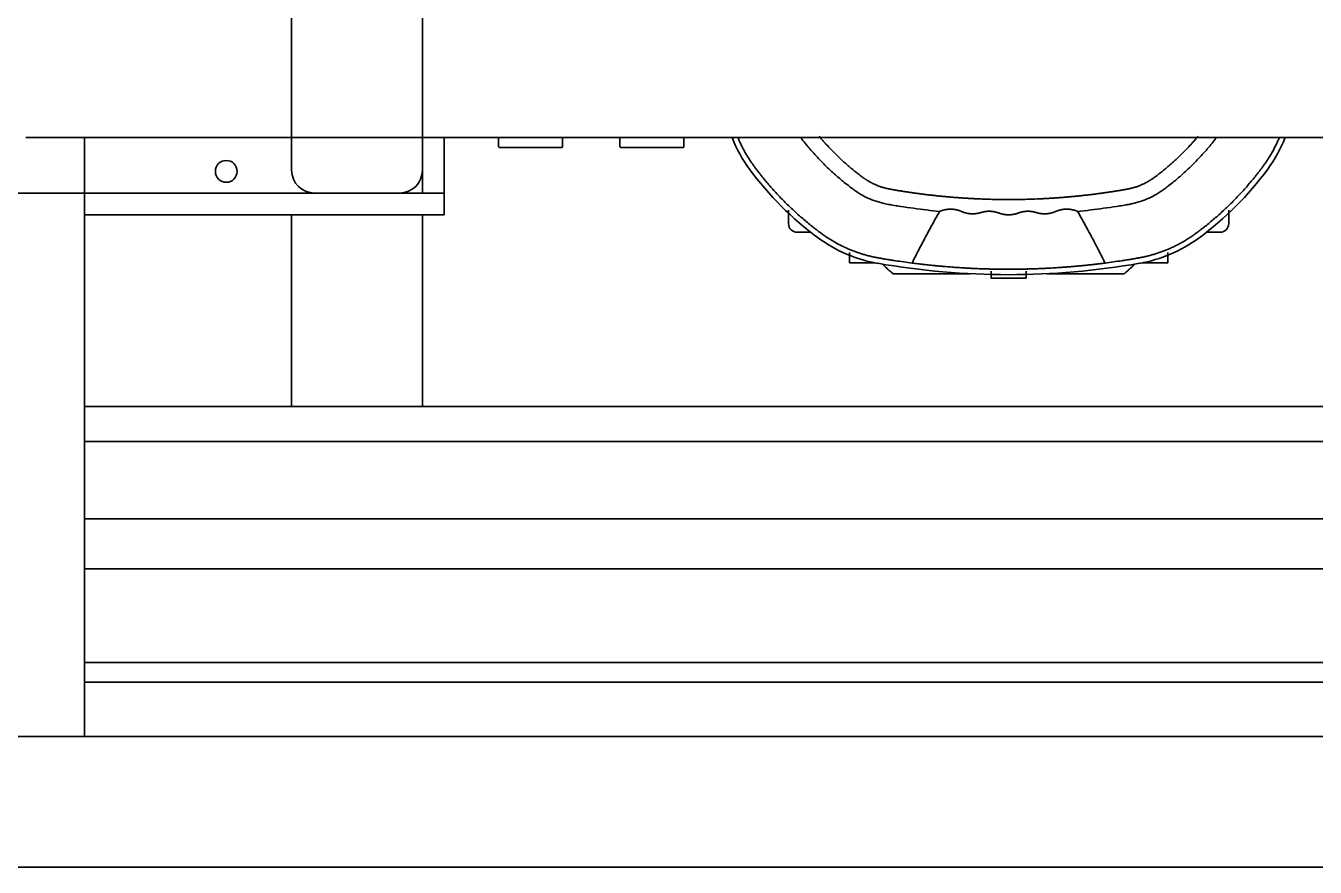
# Model space of a CAD drawing. Header units: millimetres. Extents: x 2509 to 128734, y 2492 to 91667.
# Drawn here: x 72451 to 73042, y 55164 to 55551 of the extents above; entities that cross this region are included whole.
import ezdxf

# ---------------------------------------------------------------- set-up
doc = ezdxf.new("R2010")
doc.units = ezdxf.units.MM
doc.linetypes.add('CENTER', pattern=[50.8, 31.75, -6.35, 6.35, -6.35])
doc.layers.add('7标注层', color=4, linetype='Continuous')
doc.layers.add('SSH_搬运系统', color=7, linetype='Continuous')

# ---------------------------------------------------------------- blocks, each defined once
blk = doc.blocks.new('SSH-提升机')
at = {"layer": 'SSH_搬运系统', "lineweight": 35}
for p, q in [((778258.76, 266207.22), (778258.76, 264144.22)), ((778258.76, 266207.22), (778258.76, 264144.22)), ((777949.26, 265444.72), (777949.26, 266034.72)), ((778198.76, 265650.97), (778198.76, 265608.47)), ((777923.76, 265626.72), (777923.76, 265608.47)), ((777923.76, 265599.72), (777923.76, 265608.47)), ((778198.76, 265608.47), (778198.76, 265599.72)), ((778198.76, 265599.72), (777923.76, 265599.72)), ((778198.76, 265599.72), (777923.76, 265599.72)), ((777923.76, 265599.72), (777923.76, 264751.74)), ((777949.26, 265434.72), (777949.26, 265599.72)), ((777959.26, 265434.72), (777959.26, 265599.72)), ((778047.26, 265599.72), (778047.26, 264751.72)), ((778063.26, 264751.72), (778063.26, 265599.72)), ((778098.76, 264751.73), (778098.76, 265599.7)), ((778121.76, 264751.73), (778121.76, 265599.7)), ((778164.76, 264751.73), (778164.76, 265599.7)), ((778173.76, 265599.7), (778173.76, 264751.73)), ((778198.76, 264751.74), (778198.76, 265599.7)), ((777938.76, 265504.72), (777743.76, 265504.72)), ((777959.26, 265504.72), (778047.26, 265504.72)), ((777959.26, 265504.72), (778047.26, 265504.72)), ((777949.26, 265455.22), (777949.26, 265494.22)), ((778047.26, 265455.22), (778047.26, 265494.22)), ((777649.26, 265444.72), (777949.26, 265444.72)), ((777743.76, 265444.72), (777938.76, 265444.72)), ((778047.26, 265444.72), (777959.26, 265444.72)), ((778047.26, 265444.72), (777959.26, 265444.72)), ((777923.76, 265434.72), (777949.26, 265434.72)), ((777949.26, 265434.72), (777959.26, 265434.72)), ((777927.96, 265409.72), (777923.76, 265409.72)), ((777928.26, 265380.69), (777928.26, 265409.42)), ((777923.76, 265380.39), (777927.96, 265380.39)), ((777927.96, 265354.04), (777923.76, 265354.04)), ((777928.26, 265325.02), (777928.26, 265353.74)), ((777923.76, 265324.72), (777927.96, 265324.72)), ((777967.26, 265266.44), (777967.26, 265272.72)), ((777981.26, 265237.01), (777981.26, 265248.74)), ((777986.26, 265228.77), (777986.26, 265193.41)), ((777988.26, 265183.72), (777988.26, 265167.72)), ((777984.21, 265175.8), (777984.21, 265175.64)), ((777986.26, 265158.03), (777986.26, 265122.67)), ((777981.26, 265102.71), (777981.26, 265114.43)), ((777967.26, 265078.72), (777967.26, 265085))]:
    blk.add_line(p, q, dxfattribs=at)
blk.add_circle((777939.26, 265534.72), 5, dxfattribs=at)
for centre, radius, start, end in [((777938.76, 265494.22), 10.5, 0, 90), ((777938.76, 265455.22), 10.5, 270, 0), ((777927.96, 265409.42), 0.3, 0, 90), ((777927.96, 265380.69), 0.3, 270, 0), ((777927.96, 265353.74), 0.3, 0, 90), ((777927.96, 265325.02), 0.3, 270, 0), ((777899.78, 265242.23), 65, 53.72231, 68.34582), ((777850.96, 265175.72), 147.5, 36.27769, 53.72231), ((777963.26, 265272.72), 4, 0, 90), ((777917.47, 265224.53), 65, 9.93273, 36.27769), ((777638.71, 265175.72), 348, 350.06727, 9.93273), ((777917.47, 265126.9), 65, 323.72231, 350.06727), ((777850.96, 265175.72), 147.5, 306.27769, 323.72231), ((777963.26, 265078.72), 4, 270, 0), ((777899.78, 265109.21), 65, 291.65418, 306.27769)]:
    blk.add_arc(centre, radius, start, end, dxfattribs=at)
for points, degree, knots in [([(777923.77, 265299.94), (777923.93, 265299.87), (777924.1, 265299.8), (777924.82, 265299.49), (777925.37, 265299.25), (777926.46, 265298.75), (777927, 265298.49), (777927.67, 265298.16), (777927.81, 265298.09), (777928.08, 265297.95), (777928.48, 265297.75), (777928.88, 265297.54), (777929.67, 265297.12), (777930.2, 265296.83), (777931.24, 265296.23), (777931.76, 265295.93), (777932.78, 265295.3), (777933.29, 265294.99), (777934.3, 265294.33), (777934.8, 265294), (777935.54, 265293.49), (777935.78, 265293.31), (777936.27, 265292.96), (777936.52, 265292.79), (777936.76, 265292.61)], 3, [0, 0, 0, 0, 0.549137, 0.549137, 2.349563, 2.349563, 4.149988, 4.149988, 4.600094, 4.600094, 5.050201, 5.950413, 5.950413, 7.750839, 7.750839, 9.551264, 9.551264, 11.351689, 11.351689, 13.152115, 13.152115, 14.052327, 14.052327, 14.95254, 14.95254, 14.95254, 14.95254]), ([(777936.76, 265292.61), (777937.13, 265292.34), (777937.51, 265292.06), (777938.25, 265291.51), (777938.61, 265291.23), (777939.35, 265290.67), (777939.72, 265290.38), (777940.44, 265289.82), (777940.81, 265289.53), (777941.89, 265288.67), (777942.6, 265288.09), (777944.02, 265286.92), (777944.73, 265286.33), (777946.82, 265284.53), (777948.19, 265283.31), (777950.88, 265280.81), (777953.52, 265278.27), (777956.06, 265275.63), (777958.55, 265272.94), (777959.78, 265271.57), (777961.57, 265269.48), (777962.16, 265268.78), (777963.34, 265267.36), (777963.92, 265266.64), (777964.78, 265265.56), (777965.06, 265265.2), (777965.63, 265264.47), (777965.91, 265264.1), (777966.47, 265263.37), (777966.75, 265263), (777967.31, 265262.26), (777967.58, 265261.89), (777967.86, 265261.51)], 3, [0, 0, 0, 0, 1.3796, 1.3796, 2.7592, 2.7592, 4.138801, 4.138801, 5.518401, 5.518401, 8.277601, 8.277601, 11.036802, 11.036802, 16.555202, 16.555202, 22.073603, 27.592004, 27.592004, 33.110405, 33.110405, 35.869605, 35.869605, 38.628806, 38.628806, 40.008406, 40.008406, 41.388006, 41.388006, 42.767606, 42.767606, 44.147206, 44.147206, 44.147206, 44.147206]), ([(777923.98, 265270.95), (777924.15, 265270.81), (777925.15, 265270.05), (777927.49, 265268.18), (777931.31, 265264.92), (777935.86, 265260.61), (777940.16, 265256.06), (777943.43, 265252.24), (777945.62, 265249.49), (777946.88, 265247.83), (777947.51, 265246.98), (777947.7, 265246.72)], 3, [0, 0, 0, 0, 0.674194, 3.937181, 9.15796, 15.683934, 22.209907, 27.430686, 30.693673, 32.977764, 34.016986, 34.016986, 34.016986, 34.016986]), ([(777923.08, 265262.71), (777927.13, 265259.35), (777936.96, 265249.53), (777942.06, 265242.58)], 2, [0, 0, 0, 10.533248, 27.731271, 27.731271, 27.731271]), ([(777967.86, 265261.51), (777968.03, 265261.27), (777968.21, 265261.03), (777968.56, 265260.54), (777968.73, 265260.29), (777969.24, 265259.55), (777969.58, 265259.05), (777970.23, 265258.05), (777970.54, 265257.55), (777971.16, 265256.53), (777971.47, 265256.01), (777972.35, 265254.46), (777972.91, 265253.41), (777973.71, 265251.81), (777973.97, 265251.27), (777974.47, 265250.19), (777974.71, 265249.64), (777975.18, 265248.54), (777975.41, 265247.99), (777975.84, 265246.87), (777976.06, 265246.31), (777976.31, 265245.61), (777976.36, 265245.46), (777976.46, 265245.18), (777976.61, 265244.75), (777976.75, 265244.33), (777977.04, 265243.47), (777977.22, 265242.9), (777977.56, 265241.75), (777977.72, 265241.17), (777978.03, 265240.01), (777978.17, 265239.43), (777978.38, 265238.55), (777978.45, 265238.26), (777978.57, 265237.67), (777978.64, 265237.38), (777978.76, 265236.79), (777978.82, 265236.5), (777978.93, 265235.91), (777978.98, 265235.61), (777979.03, 265235.31)], 3, [0, 0, 0, 0, 0.89805, 0.89805, 1.7961, 1.7961, 3.5922, 3.5922, 5.3883, 5.3883, 7.1844, 7.1844, 10.7766, 10.7766, 12.5727, 12.5727, 14.3688, 14.3688, 16.1649, 16.1649, 17.961, 17.961, 18.410024, 18.410024, 18.859049, 19.757099, 19.757099, 21.553199, 21.553199, 23.349299, 23.349299, 25.145399, 25.145399, 26.043449, 26.043449, 26.941499, 26.941499, 27.839549, 27.839549, 28.737599, 28.737599, 28.737599, 28.737599]), ([(777981.26, 265248.72), (777981.26, 265248.72), (777981.23, 265248.72), (777981.04, 265248.72), (777980.84, 265248.72), (777980.25, 265248.72), (777979.87, 265248.72), (777978.94, 265248.72), (777978.4, 265248.72), (777977.41, 265248.72), (777977.01, 265248.72), (777976.59, 265248.72)], 3, [0, 0, 0, 0, 0.678801, 0.678801, 1.78688, 1.78688, 2.89496, 2.89496, 4.00304, 4.00304, 4.67398, 4.67398, 4.67398, 4.67398]), ([(777947.7, 265246.72), (777948.18, 265246.07), (777948.61, 265245.45), (777949.4, 265244.22), (777949.76, 265243.61), (777950.79, 265241.8), (777951.38, 265240.61), (777952.44, 265238.14), (777952.91, 265236.88), (777953.53, 265234.84), (777953.73, 265234.14), (777954, 265233.02), (777954.09, 265232.64), (777954.25, 265231.84), (777954.33, 265231.43), (777954.41, 265231)], 3, [0, 0, 0, 0, 2.155188, 2.155188, 4.310377, 4.310377, 8.620753, 8.620753, 12.93113, 12.93113, 15.086318, 15.086318, 16.163913, 16.163913, 17.241507, 17.241507, 17.241507, 17.241507]), ([(777954.41, 265231), (777954.45, 265230.76), (777954.49, 265230.52), (777954.58, 265230.04), (777954.62, 265229.8), (777954.74, 265229.08), (777954.82, 265228.59), (777955.06, 265227.14), (777955.22, 265226.17), (777955.67, 265223.25), (777955.96, 265221.29), (777956.77, 265215.38), (777957.25, 265211.4), (777957.65, 265207.38)], 3, [0, 0, 0, 0, 0.745191, 0.745191, 1.490382, 1.490382, 2.980764, 2.980764, 5.961528, 5.961528, 11.923056, 11.923056, 23.846112, 23.846112, 23.846112, 23.846112]), ([(777979.03, 265235.31), (777979.06, 265235.15), (777979.09, 265235), (777979.14, 265234.68), (777979.17, 265234.52), (777979.25, 265234.04), (777979.31, 265233.73), (777979.47, 265232.77), (777979.58, 265232.14), (777979.78, 265230.86), (777979.89, 265230.23), (777980.09, 265228.96), (777980.19, 265228.32), (777980.67, 265225.13), (777981.03, 265222.58), (777981.36, 265220.02)], 3, [0, 0, 0, 0, 0.48334, 0.48334, 0.966681, 0.966681, 1.933362, 1.933362, 3.866723, 3.866723, 5.800085, 5.800085, 7.733447, 7.733447, 15.466893, 15.466893, 15.466893, 15.466893]), ([(777982.1, 265233.39), (777982.2, 265233.28), (777982.58, 265232.89), (777983.22, 265232.22), (777984.01, 265231.37), (777984.78, 265230.51), (777985.53, 265229.65), (777986.02, 265229.06), (777986.26, 265228.77)], 3, [0, 0, 0, 0, 0.459405, 1.635006, 2.799092, 3.951733, 5.092999, 6.222964, 6.222964, 6.222964, 6.222964]), ([(777947.51, 265121.64), (777949.85, 265135.01), (777951.03, 265148.53), (777952.21, 265162.1), (777952.21, 265189.34), (777951.03, 265202.91), (777949.85, 265216.43), (777947.51, 265229.79)], 2, [0, 0, 0, 27.171882, 27.171882, 54.343765, 81.515647, 81.515647, 108.68753, 108.68753, 108.68753]), ([(777947.51, 265229.79), (777949.85, 265216.43), (777951.03, 265202.91), (777952.21, 265189.34), (777952.21, 265162.1), (777951.03, 265148.53), (777949.85, 265135.01), (777947.51, 265121.64)], 2, [0, 0, 0, 27.171882, 27.171882, 54.343765, 81.515647, 81.515647, 108.68753, 108.68753, 108.68753]), ([(777957.65, 265207.38), (777958.28, 265207.74), (777959.55, 265208.45), (777961.43, 265209.5), (777963.67, 265210.74), (777966.29, 265212.17), (777969.61, 265213.96), (777973.29, 265215.9), (777977.31, 265217.98), (777980.01, 265219.34), (777981.36, 265220.02)], 3, [0, 0, 0, 0, 2.178322, 4.323262, 6.434865, 9.829855, 13.231837, 17.757355, 22.305594, 26.877073, 26.877073, 26.877073, 26.877073]), ([(777981.36, 265220.02), (777981.42, 265219.6), (777981.47, 265219.17), (777981.58, 265218.31), (777981.63, 265217.87), (777981.74, 265216.98), (777981.79, 265216.53), (777981.87, 265215.85), (777981.9, 265215.63), (777981.94, 265215.29), (777981.95, 265215.17), (777981.98, 265214.94), (777981.99, 265214.83), (777982.06, 265214.25), (777982.11, 265213.79), (777982.21, 265212.88), (777982.26, 265212.42), (777982.35, 265211.51), (777982.4, 265211.05), (777982.47, 265210.37), (777982.49, 265210.14), (777982.54, 265209.69), (777982.56, 265209.46), (777982.63, 265208.78), (777982.67, 265208.32), (777982.72, 265207.76), (777982.73, 265207.64), (777982.76, 265207.42), (777982.77, 265207.3), (777982.8, 265206.96), (777982.82, 265206.74), (777982.86, 265206.28), (777982.88, 265206.06), (777982.91, 265205.72), (777982.92, 265205.61), (777982.94, 265205.38), (777982.95, 265205.27), (777983, 265204.7), (777983.03, 265204.25), (777983.09, 265203.56), (777983.11, 265203.34), (777983.14, 265202.88), (777983.16, 265202.65), (777983.21, 265201.97), (777983.25, 265201.51), (777983.32, 265200.6), (777983.35, 265200.14), (777983.41, 265199.22), (777983.44, 265198.77), (777983.5, 265197.85), (777983.53, 265197.38), (777983.58, 265196.69), (777983.59, 265196.46), (777983.61, 265196.11), (777983.62, 265196), (777983.63, 265195.77), (777983.64, 265195.65), (777983.66, 265195.3), (777983.67, 265195.07), (777983.7, 265194.61), (777983.71, 265194.38), (777983.73, 265194.03), (777983.73, 265193.92), (777983.75, 265193.69), (777983.75, 265193.57), (777983.77, 265193.22), (777983.78, 265192.99), (777983.8, 265192.65), (777983.8, 265192.53), (777983.81, 265192.3), (777983.82, 265192.18), (777983.84, 265191.84), (777983.85, 265191.61), (777983.87, 265191.14), (777983.88, 265190.91), (777983.9, 265190.45), (777983.91, 265190.21), (777983.94, 265189.52), (777983.96, 265189.05), (777983.99, 265188.12), (777984.01, 265187.65), (777984.04, 265186.72), (777984.05, 265186.25), (777984.07, 265185.55), (777984.08, 265185.31), (777984.09, 265184.84), (777984.1, 265184.61), (777984.12, 265183.9), (777984.13, 265183.43), (777984.14, 265182.73), (777984.15, 265182.49), (777984.16, 265182.02), (777984.16, 265181.78), (777984.17, 265181.07), (777984.18, 265180.6), (777984.19, 265179.65), (777984.2, 265179.17), (777984.2, 265178.21), (777984.21, 265177.73), (777984.21, 265176.77), (777984.21, 265176.28), (777984.21, 265175.8)], 3, [0, 0, 0, 0, 1.385947, 1.385947, 2.771893, 2.771893, 4.15784, 4.15784, 4.850813, 4.850813, 5.1973, 5.1973, 5.543786, 5.543786, 6.929733, 6.929733, 8.315679, 8.315679, 9.701626, 9.701626, 10.394599, 10.394599, 11.087573, 11.087573, 12.473519, 12.473519, 12.820006, 12.820006, 13.166492, 13.166492, 13.859466, 13.859466, 14.552439, 14.552439, 14.898926, 14.898926, 15.245412, 15.245412, 16.631359, 16.631359, 17.324332, 17.324332, 18.017305, 18.017305, 19.403252, 19.403252, 20.789199, 20.789199, 22.175145, 22.175145, 23.561092, 23.561092, 24.254065, 24.254065, 24.600552, 24.600552, 24.947038, 24.947038, 25.640012, 25.640012, 26.332985, 26.332985, 26.679472, 26.679472, 27.025958, 27.025958, 27.718932, 27.718932, 28.065418, 28.065418, 28.411905, 28.411905, 29.104878, 29.104878, 29.797851, 29.797851, 30.490825, 30.490825, 31.876771, 31.876771, 33.262718, 33.262718, 34.648664, 34.648664, 35.341638, 35.341638, 36.034611, 36.034611, 37.420558, 37.420558, 38.113531, 38.113531, 38.806504, 38.806504, 40.192451, 40.192451, 41.578397, 41.578397, 42.964344, 42.964344, 44.35029, 44.35029, 44.35029, 44.35029]), ([(777957.69, 265197.31), (777957.15, 265198.54), (777956.87, 265199.87), (777956.61, 265201.15), (777956.63, 265203.73), (777957.15, 265206.22), (777957.65, 265207.38)], 2, [0, 0, 0, 2.589636, 2.589636, 5.179271, 7.768907, 10.358543, 10.358543, 10.358543]), ([(777958.18, 265188.42), (777958.35, 265188.98), (777958.44, 265189.4), (777958.58, 265189.99), (777958.81, 265191.77), (777958.67, 265194.18), (777958.22, 265195.92), (777958.02, 265196.49), (777957.89, 265196.84), (777957.69, 265197.31)], 2, [0, 0, 0, 1.13689, 1.13689, 2.273779, 4.547559, 6.821338, 7.958228, 7.958228, 9.095117, 9.095117, 9.095117]), ([(777958.4, 265180.17), (777958.04, 265181.13), (777957.64, 265183.12), (777957.6, 265184.11), (777957.56, 265185.24), (777957.78, 265186.85), (777958.01, 265187.87), (777958.18, 265188.42)], 2, [0, 0, 0, 2.101423, 4.202845, 4.202845, 6.304268, 7.354979, 8.405691, 8.405691, 8.405691]), ([(777985.05, 265183.72), (777985.7, 265183.72), (777986.91, 265183.72), (777988.26, 265183.72), (777988.26, 265183.72)], 2, [0, 0, 0, 0.650157, 1.503805, 3.2111, 3.2111, 3.2111]), ([(777959.21, 265175.72), (777959.21, 265176.9), (777958.99, 265178.09), (777958.79, 265179.14), (777958.4, 265180.17)], 2, [0, 0, 0, 2.273697, 2.273697, 4.547393, 4.547393, 4.547393]), ([(777958.4, 265171.27), (777958.57, 265171.72), (777958.66, 265172.01), (777958.83, 265172.56), (777958.94, 265173.12), (777959.1, 265173.87), (777959.21, 265175.16), (777959.21, 265175.72)], 2, [0, 0, 0, 1.13698, 1.13698, 2.27396, 2.27396, 3.573366, 4.54792, 4.54792, 4.54792]), ([(777984.21, 265175.64), (777984.21, 265175.27), (777984.21, 265174.9), (777984.21, 265174.35), (777984.21, 265174.16), (777984.21, 265173.8), (777984.2, 265173.25), (777984.2, 265172.7), (777984.19, 265172.15), (777984.19, 265171.96), (777984.19, 265171.6), (777984.19, 265171.42), (777984.18, 265171.05), (777984.18, 265170.87), (777984.18, 265170.6), (777984.17, 265170.51), (777984.17, 265170.32), (777984.17, 265170.23), (777984.16, 265169.78), (777984.16, 265169.42), (777984.15, 265168.97), (777984.15, 265168.87), (777984.14, 265168.69), (777984.14, 265168.42), (777984.13, 265168.15), (777984.12, 265167.78), (777984.12, 265167.6), (777984.11, 265167.24), (777984.1, 265167.06), (777984.09, 265166.51), (777984.08, 265166.14), (777984.06, 265165.41), (777984.05, 265165.04), (777984.01, 265163.94), (777983.99, 265163.2), (777983.94, 265162.08), (777983.93, 265161.71), (777983.91, 265161.15), (777983.9, 265160.97), (777983.89, 265160.69), (777983.88, 265160.59), (777983.87, 265160.41), (777983.85, 265159.94), (777983.83, 265159.48), (777983.8, 265158.74), (777983.78, 265158.37), (777983.76, 265158)], 3, [0, 0, 0, 0, 1.102626, 1.102626, 1.65394, 1.65394, 2.205253, 3.307879, 3.307879, 3.859192, 3.859192, 4.410506, 4.410506, 4.961819, 4.961819, 5.237476, 5.237476, 5.513132, 5.513132, 6.615759, 6.615759, 6.891415, 6.891415, 7.167072, 7.718385, 7.718385, 8.269698, 8.269698, 8.821011, 8.821011, 9.923638, 9.923638, 11.026264, 11.026264, 13.231517, 13.231517, 14.334144, 14.334144, 14.885457, 14.885457, 15.161113, 15.161113, 15.43677, 16.539396, 16.539396, 17.642023, 17.642023, 17.642023, 17.642023]), ([(777958.18, 265163.02), (777958.03, 265163.5), (777957.94, 265163.88), (777957.81, 265164.41), (777957.57, 265165.99), (777957.61, 265168.14), (777957.92, 265169.72), (777958.2, 265170.71), (777958.4, 265171.27)], 2, [0, 0, 0, 1.050747, 1.050747, 2.101494, 4.202988, 6.304482, 7.355229, 8.405975, 8.405975, 8.405975]), ([(777985.05, 265167.72), (777986.04, 265167.72), (777986.81, 265167.72), (777987.95, 265167.72), (777988.26, 265167.72), (777988.26, 265167.72)], 3, [0, 0, 0, 0, 1.501712, 1.501712, 3.211, 3.211, 3.211, 3.211]), ([(777957.69, 265154.13), (777957.93, 265154.69), (777958.09, 265155.15), (777958.29, 265155.73), (777958.71, 265157.53), (777958.77, 265159.26), (777958.72, 265160.48), (777958.6, 265161.23), (777958.52, 265161.73), (777958.39, 265162.25), (777958.31, 265162.58), (777958.18, 265163.02)], 2, [0, 0, 0, 1.136962, 1.136962, 2.273925, 4.547849, 5.457419, 6.821774, 6.821774, 7.958736, 7.958736, 9.095699, 9.095699, 9.095699]), ([(777957.65, 265144.05), (777957.3, 265144.87), (777957.09, 265145.63), (777956.74, 265146.89), (777956.65, 265148.17), (777956.54, 265149.73), (777956.95, 265152.02), (777957.17, 265152.74), (777957.38, 265153.42), (777957.69, 265154.13)], 2, [0, 0, 0, 2.589793, 2.589793, 5.179586, 5.179586, 7.769379, 9.064275, 9.064275, 10.359171, 10.359171, 10.359171]), ([(777983.76, 265158.01), (777983.7, 265156.92), (777983.64, 265155.83), (777983.51, 265153.64), (777983.44, 265152.53), (777983.34, 265151.15), (777983.32, 265150.87), (777983.29, 265150.45), (777983.28, 265150.31), (777983.26, 265150.03), (777983.25, 265149.9), (777983.19, 265149.2), (777983.15, 265148.64), (777983.08, 265147.81), (777983.06, 265147.53), (777983.02, 265146.98), (777982.99, 265146.7), (777982.95, 265146.14), (777982.92, 265145.87), (777982.87, 265145.31), (777982.85, 265145.04), (777982.81, 265144.62), (777982.8, 265144.48), (777982.77, 265144.21), (777982.76, 265144.07), (777982.72, 265143.65), (777982.7, 265143.38), (777982.64, 265142.82), (777982.62, 265142.55), (777982.56, 265141.99), (777982.54, 265141.71), (777982.45, 265140.88), (777982.4, 265140.32), (777982.28, 265139.21), (777982.22, 265138.65), (777982.13, 265137.82), (777982.1, 265137.54), (777982.03, 265136.98), (777982, 265136.7), (777981.94, 265136.14), (777981.91, 265135.86), (777981.84, 265135.3), (777981.81, 265135.02), (777981.74, 265134.46), (777981.71, 265134.18), (777981.66, 265133.76), (777981.64, 265133.62), (777981.61, 265133.41), (777981.6, 265133.33), (777981.59, 265133.19), (777981.54, 265132.84), (777981.5, 265132.5), (777981.43, 265131.95), (777981.4, 265131.68), (777981.36, 265131.41)], 3, [0, 0, 0, 0, 3.338572, 3.338572, 6.677145, 6.677145, 7.511788, 7.511788, 7.92911, 7.92911, 8.346431, 8.346431, 10.015717, 10.015717, 10.85036, 10.85036, 11.685004, 11.685004, 12.519647, 12.519647, 13.35429, 13.35429, 13.771611, 13.771611, 14.188933, 14.188933, 15.023576, 15.023576, 15.858219, 15.858219, 16.692862, 16.692862, 18.362148, 18.362148, 20.031435, 20.031435, 20.866078, 20.866078, 21.700721, 21.700721, 22.535364, 22.535364, 23.370007, 23.370007, 24.20465, 24.20465, 24.621972, 24.621972, 24.830633, 24.830633, 25.039293, 25.873936, 25.873936, 26.70858, 26.70858, 26.70858, 26.70858]), ([(777957.65, 265144.05), (777957.25, 265140.04), (777956.77, 265136.05), (777955.96, 265130.14), (777955.67, 265128.18), (777955.22, 265125.26), (777955.06, 265124.29), (777954.82, 265122.84), (777954.74, 265122.36), (777954.58, 265121.4), (777954.49, 265120.91), (777954.41, 265120.43)], 3, [0, 0, 0, 0, 11.923061, 11.923061, 17.884592, 17.884592, 20.865357, 20.865357, 22.35574, 22.35574, 23.846122, 23.846122, 23.846122, 23.846122]), ([(777981.36, 265131.41), (777980.85, 265131.67), (777979.83, 265132.18), (777978.31, 265132.95), (777976.79, 265133.73), (777975.28, 265134.51), (777973.77, 265135.29), (777972.26, 265136.08), (777970.76, 265136.87), (777968.8, 265137.91), (777966.38, 265139.22), (777963.48, 265140.8), (777960.57, 265142.41), (777958.62, 265143.5), (777957.65, 265144.05)], 3, [0, 0, 0, 0, 1.722334, 3.440535, 5.154628, 6.864641, 8.570601, 10.272538, 11.970483, 13.664468, 16.931165, 20.222016, 23.537233, 26.877094, 26.877094, 26.877094, 26.877094]), ([(777981.36, 265131.41), (777981.03, 265128.85), (777980.67, 265126.3), (777980.19, 265123.12), (777980.09, 265122.48), (777979.89, 265121.21), (777979.78, 265120.57), (777979.58, 265119.3), (777979.47, 265118.66), (777979.31, 265117.71), (777979.25, 265117.39), (777979.17, 265116.92), (777979.14, 265116.76), (777979.09, 265116.44), (777979.06, 265116.28), (777979.03, 265116.12)], 3, [0, 0, 0, 0, 7.733471, 7.733471, 9.666838, 9.666838, 11.600206, 11.600206, 13.533574, 13.533574, 14.500258, 14.500258, 14.983599, 14.983599, 15.466941, 15.466941, 15.466941, 15.466941]), ([(777954.41, 265120.43), (777954.37, 265120.22), (777954.33, 265120.01), (777954.25, 265119.6), (777954.21, 265119.39), (777954.09, 265118.8), (777954, 265118.42), (777953.73, 265117.3), (777953.53, 265116.59), (777953.12, 265115.23), (777952.9, 265114.58), (777952.42, 265113.3), (777952.17, 265112.67), (777951.38, 265110.83), (777950.79, 265109.63), (777949.76, 265107.82), (777949.4, 265107.22), (777948.8, 265106.3), (777948.6, 265105.99), (777948.17, 265105.36), (777947.94, 265105.04), (777947.7, 265104.71)], 3, [0, 0, 0, 0, 0.538811, 0.538811, 1.077622, 1.077622, 2.155245, 2.155245, 4.310489, 4.310489, 6.465734, 6.465734, 8.620978, 8.620978, 12.931467, 12.931467, 15.086712, 15.086712, 16.164334, 16.164334, 17.241956, 17.241956, 17.241956, 17.241956]), ([(777986.26, 265122.67), (777986.13, 265122.51), (777985.86, 265122.18), (777985.45, 265121.69), (777985.03, 265121.21), (777984.61, 265120.73), (777984.18, 265120.26), (777983.75, 265119.78), (777983.31, 265119.31), (777982.86, 265118.84), (777982.41, 265118.37), (777982.08, 265118.04), (777981.9, 265117.86), (777981.88, 265117.83)], 3, [0, 0, 0, 0, 0.625999, 1.255475, 1.888439, 2.524905, 3.164886, 3.808392, 4.455436, 5.10603, 5.760185, 6.417913, 6.532035, 6.532035, 6.532035, 6.532035]), ([(777979.03, 265116.12), (777978.98, 265115.83), (777978.93, 265115.53), (777978.82, 265114.94), (777978.76, 265114.64), (777978.64, 265114.06), (777978.58, 265113.76), (777978.45, 265113.18), (777978.38, 265112.89), (777978.18, 265112.02), (777978.03, 265111.44), (777977.72, 265110.28), (777977.56, 265109.71), (777977.22, 265108.57), (777977.05, 265108), (777976.68, 265106.87), (777976.48, 265106.3), (777976.08, 265105.18), (777975.87, 265104.62), (777975.43, 265103.51), (777975.21, 265102.96), (777974.74, 265101.86), (777974.5, 265101.31), (777973.99, 265100.22), (777973.74, 265099.68), (777973.4, 265099.01), (777973.33, 265098.87), (777973.2, 265098.61), (777972.99, 265098.2), (777972.78, 265097.8), (777972.36, 265097.01), (777972.07, 265096.48), (777971.48, 265095.44), (777971.17, 265094.92), (777970.55, 265093.9), (777970.23, 265093.39), (777969.58, 265092.38), (777969.24, 265091.88), (777968.73, 265091.14), (777968.56, 265090.9), (777968.21, 265090.41), (777968.03, 265090.16), (777967.86, 265089.92)], 3, [0, 0, 0, 0, 0.898053, 0.898053, 1.796106, 1.796106, 2.694158, 2.694158, 3.592211, 3.592211, 5.388317, 5.388317, 7.184422, 7.184422, 8.980528, 8.980528, 10.776634, 10.776634, 12.572739, 12.572739, 14.368845, 14.368845, 16.16495, 16.16495, 17.961056, 17.961056, 18.410082, 18.410082, 18.859109, 19.757162, 19.757162, 21.553267, 21.553267, 23.349373, 23.349373, 25.145478, 25.145478, 26.941584, 26.941584, 27.839637, 27.839637, 28.73769, 28.73769, 28.73769, 28.73769]), ([(777942.06, 265108.86), (777936.96, 265101.91), (777927.13, 265092.08), (777923.08, 265088.72)], 2, [0, 0, 0, 17.197861, 27.731011, 27.731011, 27.731011]), ([(777947.7, 265104.71), (777947.51, 265104.45), (777946.88, 265103.61), (777945.62, 265101.94), (777943.43, 265099.19), (777940.16, 265095.37), (777935.86, 265090.82), (777931.31, 265086.52), (777927.49, 265083.26), (777925.1, 265081.35), (777924.05, 265080.54), (777923.82, 265080.37)], 3, [0, 0, 0, 0, 1.038958, 3.322461, 6.584608, 11.804042, 18.328336, 24.852629, 30.072064, 33.334211, 34.214426, 34.214426, 34.214426, 34.214426]), ([(777976.52, 265102.72), (777976.97, 265102.72), (777977.39, 265102.72), (777978.4, 265102.72), (777978.94, 265102.72), (777979.87, 265102.72), (777980.25, 265102.72), (777980.84, 265102.72), (777981.04, 265102.72), (777981.23, 265102.72), (777981.26, 265102.72), (777981.26, 265102.72)], 3, [0, 0, 0, 0, 0.70862, 0.70862, 1.821046, 1.821046, 2.933473, 2.933473, 4.045899, 4.045899, 4.740025, 4.740025, 4.740025, 4.740025]), ([(777967.86, 265089.92), (777967.58, 265089.55), (777967.31, 265089.18), (777966.75, 265088.43), (777966.47, 265088.07), (777965.91, 265087.33), (777965.63, 265086.97), (777965.06, 265086.24), (777964.78, 265085.87), (777963.92, 265084.79), (777963.34, 265084.08), (777962.16, 265082.66), (777961.57, 265081.95), (777959.78, 265079.86), (777958.55, 265078.49), (777956.06, 265075.8), (777953.52, 265073.16), (777950.88, 265070.62), (777948.19, 265068.13), (777946.82, 265066.91), (777944.73, 265065.11), (777944.02, 265064.52), (777942.6, 265063.34), (777941.89, 265062.76), (777940.81, 265061.9), (777940.44, 265061.62), (777939.72, 265061.05), (777939.35, 265060.77), (777938.61, 265060.21), (777938.25, 265059.93), (777937.51, 265059.37), (777937.13, 265059.1), (777936.76, 265058.82)], 3, [0, 0, 0, 0, 1.3796, 1.3796, 2.7592, 2.7592, 4.138801, 4.138801, 5.518401, 5.518401, 8.277601, 8.277601, 11.036802, 11.036802, 16.555202, 16.555202, 22.073603, 27.592004, 27.592004, 33.110405, 33.110405, 35.869605, 35.869605, 38.628806, 38.628806, 40.008406, 40.008406, 41.388006, 41.388006, 42.767606, 42.767606, 44.147206, 44.147206, 44.147206, 44.147206]), ([(777936.76, 265058.82), (777936.52, 265058.65), (777936.27, 265058.47), (777935.78, 265058.12), (777935.54, 265057.95), (777934.8, 265057.44), (777934.3, 265057.11), (777933.3, 265056.45), (777932.79, 265056.14), (777931.77, 265055.52), (777931.26, 265055.21), (777929.71, 265054.33), (777928.66, 265053.77), (777927.05, 265052.97), (777926.52, 265052.71), (777925.43, 265052.21), (777924.89, 265051.97), (777924.15, 265051.66), (777923.96, 265051.58), (777923.78, 265051.5)], 3, [0, 0, 0, 0, 0.895782, 0.895782, 1.791564, 1.791564, 3.583128, 3.583128, 5.374692, 5.374692, 7.166256, 7.166256, 10.749384, 10.749384, 12.540948, 12.540948, 14.332512, 14.332512, 14.940757, 14.940757, 14.940757, 14.940757])]:
    blk.add_open_spline(points, degree=degree, knots=knots, dxfattribs=at)
for points, weights in [([(777963.26, 265276.72), (777963.27, 265276.72), (777961.35, 265276.72), (777957.16, 265276.72)], [0.873532767689, 0.804835657332, 0.749073517565, 0.706246348386]), ([(777957.16, 265074.72), (777961.35, 265074.72), (777963.27, 265074.72), (777963.26, 265074.72)], [0.706246371992, 0.749085218534, 0.804866087516, 0.873588978939])]:
    blk.add_rational_spline(points, weights, degree=3, dxfattribs=at)
for points in [[(777947.51, 265229.79), (777946.91, 265233.26), (777944.14, 265239.74), (777942.06, 265242.58)], [(777942.06, 265242.58), (777944.14, 265239.74), (777946.91, 265233.26), (777947.51, 265229.79)], [(777942.06, 265108.86), (777944.14, 265111.69), (777946.91, 265118.17), (777947.51, 265121.64)], [(777947.51, 265121.64), (777946.91, 265118.17), (777944.14, 265111.7), (777942.06, 265108.86)]]:
    blk.add_open_spline(points, degree=2, dxfattribs=at)
blk = doc.blocks.new('A$C78651db9')
at = {"layer": 'SSH_搬运系统', "color": 7, "linetype": 'ByBlock', "lineweight": -2, "xscale": -1, "rotation": 90}
blk.add_blockref('SSH-提升机', (286216.91, 781682.84), dxfattribs=at)

msp = doc.modelspace()

# ---------------------------------------------------------------- block references
at = {"layer": '7标注层', "linetype": 'CENTER'}
msp.add_blockref('A$C78651db9', (51860.401, 51740.213), dxfattribs=at)

doc.saveas('drawing.dxf')
